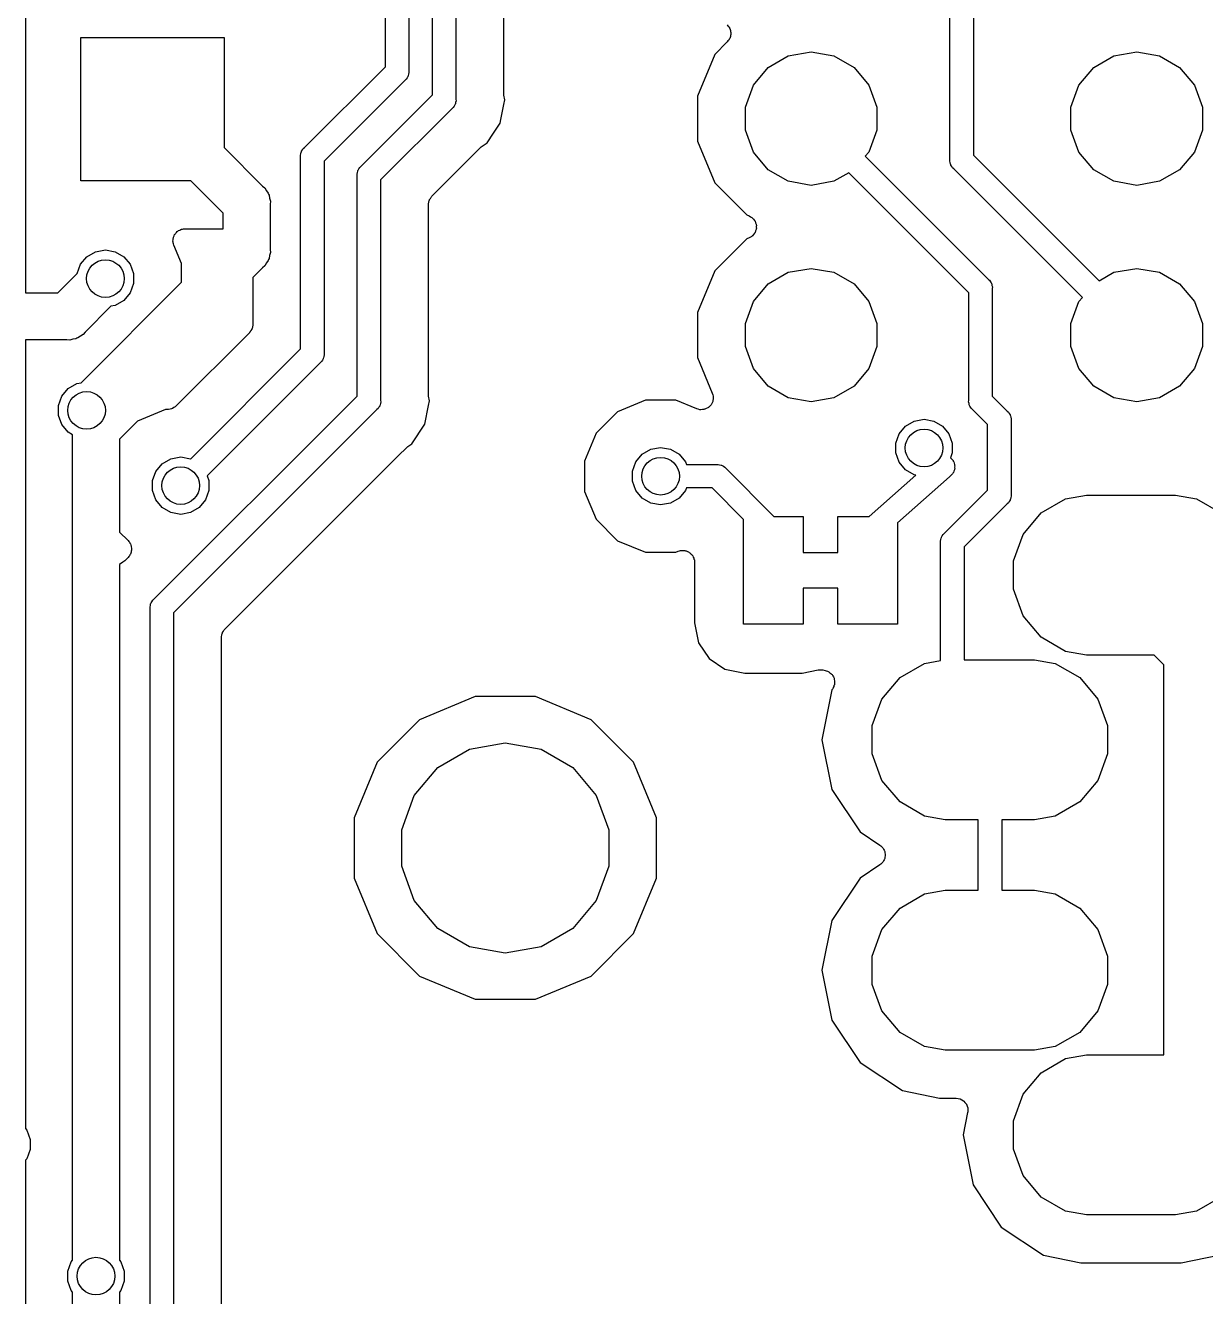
# Model space of a CAD drawing. Extents: x 61 to 194, y -153 to -61.
# Drawn here: x 172.65 to 185.19, y -120.52 to -107.01 of the extents above; entities that cross this region are included whole.
import ezdxf

# ---------------------------------------------------------------- set-up
doc = ezdxf.new("R2010")
doc.units = 0
doc.header["$MEASUREMENT"] = 0
doc.layers.add('BLACK', color=7, linetype='CONTINUOUS')

msp = doc.modelspace()

# ---------------------------------------------------------------- linework, layer by layer
at = {"layer": 'BLACK', "linetype": 'CONTINUOUS'}
for p, q in [((172.65, -101.25), (172.65, -109.85)), ((182.475, -108.435), (182.475, -101.505)), ((182.725, -101.552), (182.725, -108.388)), ((176.975, -107.748), (176.975, -103.815)), ((177.225, -103.769), (177.225, -107.795)), ((177.733, -107.725), (177.733, -103.838)), ((176.475, -107.448), (176.475, -103.952)), ((176.725, -103.905), (176.725, -107.495)), ((180.109, -107.005), (180.116, -107.014)), ((180.116, -107.014), (180.124, -107.022)), ((180.124, -107.022), (180.128, -107.032)), ((180.128, -107.032), (180.135, -107.041)), ((180.135, -107.041), (180.138, -107.052)), ((180.138, -107.052), (180.142, -107.062)), ((180.142, -107.062), (180.143, -107.073)), ((180.143, -107.116), (180.142, -107.127)), ((180.143, -107.073), (180.146, -107.083)), ((180.146, -107.106), (180.143, -107.116)), ((180.146, -107.083), (180.145, -107.094)), ((180.145, -107.094), (180.146, -107.106)), ((173.238, -108.662), (173.238, -107.138)), ((173.238, -107.138), (174.762, -107.138)), ((174.762, -107.138), (174.762, -108.308)), ((180.109, -107.184), (179.977, -107.317)), ((180.116, -107.175), (180.109, -107.184)), ((180.124, -107.167), (180.116, -107.175)), ((180.128, -107.157), (180.124, -107.167)), ((180.135, -107.148), (180.128, -107.157)), ((180.138, -107.137), (180.135, -107.148)), ((180.142, -107.127), (180.138, -107.137)), ((179.977, -107.317), (179.793, -107.76)), ((180.544, -107.457), (180.757, -107.334)), ((180.757, -107.334), (181, -107.291)), ((181, -107.291), (181.243, -107.334)), ((181.243, -107.334), (181.456, -107.457)), ((184.004, -107.457), (184.217, -107.334)), ((184.217, -107.334), (184.46, -107.291)), ((184.46, -107.291), (184.703, -107.334)), ((184.703, -107.334), (184.916, -107.457)), ((175.615, -108.308), (176.475, -107.448)), ((176.726, -107.511), (176.722, -107.527)), ((176.725, -107.495), (176.726, -107.511)), ((180.386, -107.645), (180.544, -107.457)), ((181.456, -107.457), (181.614, -107.645)), ((183.846, -107.645), (184.004, -107.457)), ((184.916, -107.457), (185.074, -107.645)), ((176.685, -107.592), (175.825, -108.452)), ((176.697, -107.582), (176.685, -107.592)), ((176.706, -107.567), (176.697, -107.582)), ((176.715, -107.554), (176.706, -107.567)), ((176.716, -107.548), (176.715, -107.554)), ((176.719, -107.543), (176.716, -107.548)), ((176.722, -107.527), (176.719, -107.543)), ((180.302, -107.877), (180.386, -107.645)), ((181.614, -107.645), (181.698, -107.877)), ((183.761, -107.877), (183.846, -107.645)), ((185.074, -107.645), (185.159, -107.877)), ((176.215, -108.508), (176.975, -107.748)), ((177.735, -107.737), (177.733, -107.725)), ((177.735, -107.75), (177.735, -107.737)), ((177.745, -107.8), (177.735, -107.75)), ((179.793, -107.76), (179.793, -108.24)), ((177.185, -107.892), (176.425, -108.652)), ((177.197, -107.882), (177.185, -107.892)), ((177.206, -107.867), (177.197, -107.882)), ((177.215, -107.854), (177.206, -107.867)), ((177.216, -107.848), (177.215, -107.854)), ((177.219, -107.843), (177.216, -107.848)), ((177.222, -107.827), (177.219, -107.843)), ((177.226, -107.811), (177.222, -107.827)), ((177.225, -107.795), (177.226, -107.811)), ((177.704, -108.009), (177.735, -107.85)), ((177.735, -107.85), (177.745, -107.8)), ((177.735, -107.85), (177.735, -107.85)), ((180.302, -108.123), (180.302, -107.877)), ((181.698, -107.877), (181.698, -108.123)), ((183.761, -108.123), (183.761, -107.877)), ((185.159, -107.877), (185.159, -108.123)), ((177.624, -108.155), (177.696, -108.047)), ((177.696, -108.047), (177.704, -108.009)), ((177.704, -108.009), (177.704, -108.009)), ((177.556, -108.256), (177.624, -108.155)), ((180.386, -108.355), (180.302, -108.123)), ((181.698, -108.123), (181.614, -108.355)), ((183.846, -108.355), (183.761, -108.123)), ((185.159, -108.123), (185.074, -108.355)), ((174.762, -108.308), (175.169, -108.716)), ((175.585, -108.346), (175.594, -108.333)), ((175.594, -108.333), (175.603, -108.318)), ((175.603, -108.318), (175.615, -108.308)), ((176.97, -108.825), (177.495, -108.301)), ((177.495, -108.301), (177.505, -108.293)), ((177.505, -108.293), (177.514, -108.285)), ((177.514, -108.285), (177.556, -108.256)), ((179.793, -108.24), (179.977, -108.683)), ((175.574, -108.389), (175.578, -108.373)), ((175.575, -108.405), (175.574, -108.389)), ((175.575, -110.448), (175.575, -108.405)), ((175.578, -108.373), (175.581, -108.357)), ((175.581, -108.357), (175.584, -108.352)), ((175.584, -108.352), (175.585, -108.346)), ((175.825, -108.452), (175.825, -110.495)), ((180.544, -108.543), (180.386, -108.355)), ((181.614, -108.355), (181.576, -108.4)), ((181.576, -108.4), (182.885, -109.708)), ((182.474, -108.451), (182.475, -108.435)), ((182.478, -108.467), (182.474, -108.451)), ((182.481, -108.483), (182.478, -108.467)), ((182.725, -108.388), (184.061, -109.724)), ((184.004, -108.543), (183.846, -108.355)), ((185.074, -108.355), (184.916, -108.543)), ((176.174, -108.589), (176.178, -108.573)), ((176.175, -108.605), (176.174, -108.589)), ((176.178, -108.573), (176.181, -108.557)), ((176.181, -108.557), (176.184, -108.552)), ((176.184, -108.552), (176.185, -108.546)), ((176.185, -108.546), (176.194, -108.533)), ((176.194, -108.533), (176.203, -108.518)), ((176.203, -108.518), (176.215, -108.508)), ((180.757, -108.666), (180.544, -108.543)), ((181.399, -108.576), (181.243, -108.666)), ((182.675, -109.852), (181.399, -108.576)), ((182.484, -108.488), (182.481, -108.483)), ((182.485, -108.494), (182.484, -108.488)), ((182.494, -108.507), (182.485, -108.494)), ((182.503, -108.522), (182.494, -108.507)), ((182.515, -108.532), (182.503, -108.522)), ((183.884, -109.9), (182.515, -108.532)), ((184.217, -108.666), (184.004, -108.543)), ((184.916, -108.543), (184.703, -108.666)), ((174.408, -108.662), (173.238, -108.662)), ((174.75, -109.004), (174.408, -108.662)), ((175.169, -108.716), (175.194, -108.737)), ((175.194, -108.737), (175.211, -108.766)), ((176.175, -110.948), (176.175, -108.605)), ((176.425, -108.652), (176.425, -110.995)), ((179.977, -108.683), (180.317, -109.023)), ((181, -108.709), (180.757, -108.666)), ((181.243, -108.666), (181, -108.709)), ((184.46, -108.709), (184.217, -108.666)), ((184.703, -108.666), (184.46, -108.709)), ((175.211, -108.766), (175.23, -108.793)), ((175.23, -108.793), (175.233, -108.804)), ((175.233, -108.804), (175.239, -108.813)), ((175.239, -108.813), (175.244, -108.846)), ((175.244, -108.846), (175.253, -108.878)), ((176.938, -108.888), (176.941, -108.871)), ((176.941, -108.871), (176.943, -108.867)), ((176.943, -108.867), (176.945, -108.861)), ((176.945, -108.861), (176.954, -108.848)), ((176.954, -108.848), (176.963, -108.833)), ((176.963, -108.833), (176.967, -108.83)), ((176.967, -108.83), (176.97, -108.825)), ((174.75, -109.17), (174.75, -109.004)), ((175.253, -108.878), (175.25, -108.911)), ((175.25, -108.911), (175.25, -109.389)), ((176.933, -108.904), (176.938, -108.888)), ((176.934, -108.909), (176.933, -108.904)), ((176.933, -108.915), (176.934, -108.909)), ((176.933, -110.925), (176.933, -108.915)), ((180.317, -109.023), (180.34, -109.033)), ((180.34, -109.033), (180.354, -109.042)), ((180.354, -109.042), (180.369, -109.049)), ((180.369, -109.049), (180.373, -109.053)), ((180.373, -109.053), (180.378, -109.056)), ((180.378, -109.056), (180.388, -109.07)), ((180.388, -109.07), (180.399, -109.082)), ((180.399, -109.082), (180.401, -109.087)), ((180.401, -109.087), (180.404, -109.091)), ((180.404, -109.091), (180.409, -109.107)), ((180.409, -109.107), (180.416, -109.123)), ((180.416, -109.123), (180.416, -109.128)), ((180.416, -109.128), (180.418, -109.133)), ((180.418, -109.133), (180.417, -109.15)), ((174.22, -109.275), (174.223, -109.267)), ((174.22, -109.289), (174.22, -109.275)), ((174.223, -109.267), (174.224, -109.259)), ((174.224, -109.259), (174.23, -109.247)), ((174.23, -109.247), (174.235, -109.233)), ((174.235, -109.233), (174.24, -109.227)), ((174.24, -109.227), (174.244, -109.22)), ((174.244, -109.22), (174.255, -109.21)), ((174.255, -109.21), (174.263, -109.2)), ((174.263, -109.2), (174.271, -109.196)), ((174.271, -109.196), (174.277, -109.19)), ((174.277, -109.19), (174.29, -109.185)), ((174.29, -109.185), (174.302, -109.178)), ((174.302, -109.178), (174.31, -109.176)), ((174.31, -109.176), (174.318, -109.173)), ((174.318, -109.173), (174.331, -109.172)), ((174.331, -109.172), (174.345, -109.17)), ((174.345, -109.17), (174.75, -109.17)), ((180.317, -109.277), (179.977, -109.617)), ((180.34, -109.267), (180.317, -109.277)), ((180.354, -109.258), (180.34, -109.267)), ((180.369, -109.251), (180.354, -109.258)), ((180.373, -109.247), (180.369, -109.251)), ((180.378, -109.244), (180.373, -109.247)), ((180.388, -109.23), (180.378, -109.244)), ((180.399, -109.218), (180.388, -109.23)), ((180.401, -109.213), (180.399, -109.218)), ((180.404, -109.209), (180.401, -109.213)), ((180.409, -109.193), (180.404, -109.209)), ((180.416, -109.177), (180.409, -109.193)), ((180.418, -109.167), (180.416, -109.172)), ((180.416, -109.172), (180.416, -109.177)), ((180.417, -109.15), (180.418, -109.167)), ((173.304, -109.467), (173.396, -109.414)), ((173.396, -109.414), (173.5, -109.395)), ((173.5, -109.395), (173.604, -109.414)), ((173.604, -109.414), (173.696, -109.467)), ((174.218, -109.303), (174.22, -109.289)), ((174.22, -109.311), (174.218, -109.303)), ((174.22, -109.319), (174.22, -109.311)), ((174.225, -109.332), (174.22, -109.319)), ((174.228, -109.346), (174.225, -109.332)), ((174.308, -109.539), (174.228, -109.346)), ((175.25, -109.389), (175.253, -109.422)), ((173.2, -109.646), (173.236, -109.548)), ((173.236, -109.548), (173.304, -109.467)), ((173.696, -109.467), (173.764, -109.548)), ((173.764, -109.548), (173.8, -109.647)), ((174.308, -109.738), (174.308, -109.539)), ((175.211, -109.534), (175.194, -109.563)), ((175.23, -109.507), (175.211, -109.534)), ((175.233, -109.496), (175.23, -109.507)), ((175.239, -109.487), (175.233, -109.496)), ((175.244, -109.454), (175.239, -109.487)), ((175.253, -109.422), (175.244, -109.454)), ((172.996, -109.85), (173.2, -109.646)), ((173.8, -109.647), (173.8, -109.753)), ((175.169, -109.584), (175.067, -109.687)), ((175.194, -109.563), (175.169, -109.584)), ((179.977, -109.617), (179.793, -110.06)), ((180.544, -109.757), (180.757, -109.633)), ((180.757, -109.633), (181, -109.591)), ((181, -109.591), (181.243, -109.633)), ((181.243, -109.633), (181.456, -109.757)), ((184.061, -109.724), (184.217, -109.633)), ((184.217, -109.633), (184.46, -109.591)), ((184.46, -109.591), (184.703, -109.633)), ((184.703, -109.633), (184.916, -109.757)), ((173.241, -110.806), (174.308, -109.738)), ((173.8, -109.753), (173.764, -109.852)), ((175.067, -109.687), (175.067, -110.185)), ((180.386, -109.945), (180.544, -109.757)), ((181.456, -109.757), (181.614, -109.945)), ((182.885, -109.708), (182.897, -109.718)), ((182.897, -109.718), (182.906, -109.733)), ((182.906, -109.733), (182.915, -109.746)), ((182.915, -109.746), (182.916, -109.752)), ((182.916, -109.752), (182.919, -109.757)), ((182.919, -109.757), (182.922, -109.773)), ((182.922, -109.773), (182.926, -109.789)), ((182.926, -109.789), (182.925, -109.805)), ((182.925, -109.805), (182.925, -110.948)), ((184.916, -109.757), (185.074, -109.945)), ((172.65, -109.85), (172.996, -109.85)), ((173.696, -109.933), (173.604, -109.986)), ((173.764, -109.852), (173.696, -109.933)), ((180.302, -110.177), (180.386, -109.945)), ((181.614, -109.945), (181.698, -110.177)), ((182.675, -110.995), (182.675, -109.852)), ((183.761, -110.177), (183.846, -109.945)), ((183.846, -109.945), (183.884, -109.9)), ((185.074, -109.945), (185.159, -110.177)), ((173.559, -109.994), (173.284, -110.269)), ((173.604, -109.986), (173.559, -109.994)), ((179.793, -110.06), (179.793, -110.54)), ((175.062, -110.212), (175.059, -110.229)), ((175.067, -110.196), (175.062, -110.212)), ((175.067, -110.185), (175.066, -110.191)), ((175.066, -110.191), (175.067, -110.196)), ((180.302, -110.423), (180.302, -110.177)), ((181.698, -110.177), (181.698, -110.423)), ((183.761, -110.423), (183.761, -110.177)), ((185.159, -110.177), (185.159, -110.423)), ((173.089, -110.35), (172.65, -110.35)), ((172.65, -110.35), (172.65, -118.731)), ((173.122, -110.353), (173.089, -110.35)), ((173.154, -110.344), (173.122, -110.353)), ((173.187, -110.339), (173.154, -110.344)), ((173.196, -110.333), (173.187, -110.339)), ((173.207, -110.33), (173.196, -110.333)), ((173.234, -110.311), (173.207, -110.33)), ((173.263, -110.294), (173.234, -110.311)), ((173.284, -110.269), (173.263, -110.294)), ((175.03, -110.275), (174.25, -111.055)), ((175.033, -110.27), (175.03, -110.275)), ((175.037, -110.267), (175.033, -110.27)), ((175.046, -110.252), (175.037, -110.267)), ((175.055, -110.239), (175.046, -110.252)), ((175.057, -110.233), (175.055, -110.239)), ((175.059, -110.229), (175.057, -110.233)), ((174.408, -111.616), (175.575, -110.448)), ((175.825, -110.495), (175.826, -110.511)), ((180.386, -110.655), (180.302, -110.423)), ((181.698, -110.423), (181.614, -110.655)), ((183.846, -110.655), (183.761, -110.423)), ((185.159, -110.423), (185.074, -110.655)), ((175.785, -110.592), (174.581, -111.796)), ((175.797, -110.582), (175.785, -110.592)), ((175.806, -110.567), (175.797, -110.582)), ((175.815, -110.554), (175.806, -110.567)), ((175.816, -110.548), (175.815, -110.554)), ((175.819, -110.543), (175.816, -110.548)), ((175.822, -110.527), (175.819, -110.543)), ((175.826, -110.511), (175.822, -110.527)), ((179.793, -110.54), (179.95, -110.919)), ((180.544, -110.843), (180.386, -110.655)), ((181.614, -110.655), (181.456, -110.843)), ((184.004, -110.843), (183.846, -110.655)), ((185.074, -110.655), (184.916, -110.843)), ((173.036, -110.948), (173.104, -110.867)), ((173.104, -110.867), (173.196, -110.814)), ((173.196, -110.814), (173.241, -110.806)), ((180.757, -110.966), (180.544, -110.843)), ((181.456, -110.843), (181.243, -110.966)), ((184.217, -110.966), (184.004, -110.843)), ((184.916, -110.843), (184.703, -110.966)), ((173, -111.047), (173.036, -110.948)), ((176.038, -111.086), (176.175, -110.948)), ((176.422, -111.027), (176.419, -111.043)), ((176.426, -111.011), (176.422, -111.027)), ((176.425, -110.995), (176.426, -111.011)), ((176.935, -110.937), (176.933, -110.925)), ((176.935, -110.95), (176.935, -110.937)), ((176.945, -111), (176.935, -110.95)), ((176.935, -111.05), (176.945, -111)), ((179.239, -110.992), (178.942, -111.115)), ((179.561, -110.992), (179.239, -110.992)), ((179.784, -111.085), (179.561, -110.992)), ((179.947, -111.02), (179.94, -111.036)), ((179.954, -111.006), (179.947, -111.02)), ((179.95, -110.919), (179.954, -110.935)), ((179.954, -110.935), (179.959, -110.951)), ((179.955, -111), (179.954, -111.006)), ((179.957, -110.995), (179.955, -111)), ((179.958, -110.978), (179.957, -110.995)), ((179.96, -110.962), (179.958, -110.978)), ((179.959, -110.951), (179.959, -110.956)), ((179.959, -110.956), (179.96, -110.962)), ((181, -111.009), (180.757, -110.966)), ((181.243, -110.966), (181, -111.009)), ((182.674, -111.011), (182.675, -110.995)), ((182.678, -111.027), (182.674, -111.011)), ((182.681, -111.043), (182.678, -111.027)), ((182.925, -110.948), (183.085, -111.108)), ((184.46, -111.009), (184.217, -110.966)), ((184.703, -110.966), (184.46, -111.009)), ((173, -111.153), (173, -111.047)), ((173.036, -111.252), (173, -111.153)), ((174.139, -111.092), (173.842, -111.215)), ((174.015, -113.108), (176.038, -111.086)), ((174.16, -111.092), (174.139, -111.092)), ((174.166, -111.091), (174.16, -111.092)), ((174.171, -111.092), (174.166, -111.091)), ((174.187, -111.087), (174.171, -111.092)), ((174.204, -111.084), (174.187, -111.087)), ((174.208, -111.082), (174.204, -111.084)), ((174.214, -111.08), (174.208, -111.082)), ((174.227, -111.071), (174.214, -111.08)), ((174.242, -111.062), (174.227, -111.071)), ((174.245, -111.058), (174.242, -111.062)), ((174.25, -111.055), (174.245, -111.058)), ((176.038, -111.086), (176.038, -111.086)), ((176.385, -111.092), (176.214, -111.262)), ((176.397, -111.082), (176.385, -111.092)), ((176.406, -111.067), (176.397, -111.082)), ((176.415, -111.054), (176.406, -111.067)), ((176.416, -111.048), (176.415, -111.054)), ((176.419, -111.043), (176.416, -111.048)), ((176.896, -111.247), (176.935, -111.05)), ((176.935, -111.05), (176.935, -111.05)), ((178.942, -111.115), (178.715, -111.342)), ((179.801, -111.088), (179.784, -111.085)), ((179.816, -111.093), (179.801, -111.088)), ((179.822, -111.093), (179.816, -111.093)), ((179.828, -111.094), (179.822, -111.093)), ((179.844, -111.092), (179.828, -111.094)), ((179.861, -111.091), (179.844, -111.092)), ((179.866, -111.089), (179.861, -111.091)), ((179.871, -111.088), (179.866, -111.089)), ((179.886, -111.081), (179.871, -111.088)), ((179.901, -111.074), (179.886, -111.081)), ((179.905, -111.071), (179.901, -111.074)), ((179.91, -111.068), (179.905, -111.071)), ((179.922, -111.056), (179.91, -111.068)), ((179.934, -111.045), (179.922, -111.056)), ((179.936, -111.04), (179.934, -111.045)), ((179.94, -111.036), (179.936, -111.04)), ((182.684, -111.048), (182.681, -111.043)), ((182.685, -111.054), (182.684, -111.048)), ((182.694, -111.067), (182.685, -111.054)), ((182.703, -111.082), (182.694, -111.067)), ((182.715, -111.092), (182.703, -111.082)), ((182.875, -111.252), (182.715, -111.092)), ((183.085, -111.108), (183.097, -111.118)), ((183.097, -111.118), (183.106, -111.133)), ((183.106, -111.133), (183.115, -111.146)), ((183.115, -111.146), (183.116, -111.152)), ((183.116, -111.152), (183.119, -111.157)), ((183.119, -111.157), (183.122, -111.173)), ((173.104, -111.333), (173.036, -111.252)), ((173.842, -111.215), (173.65, -111.407)), ((176.214, -111.262), (174.225, -113.252)), ((176.214, -111.262), (176.214, -111.262)), ((176.756, -111.456), (176.896, -111.247)), ((181.936, -111.348), (182.004, -111.267)), ((182.004, -111.267), (182.096, -111.214)), ((182.096, -111.214), (182.2, -111.195)), ((182.2, -111.195), (182.304, -111.214)), ((182.304, -111.214), (182.396, -111.267)), ((182.396, -111.267), (182.464, -111.348)), ((182.875, -111.948), (182.875, -111.252)), ((183.122, -111.173), (183.126, -111.189)), ((183.126, -111.189), (183.125, -111.205)), ((183.125, -111.205), (183.125, -111.995)), ((173.15, -111.36), (173.104, -111.333)), ((173.15, -120.131), (173.15, -111.36)), ((173.65, -111.407), (173.65, -112.393)), ((178.715, -111.342), (178.592, -111.639)), ((181.9, -111.447), (181.936, -111.348)), ((182.464, -111.348), (182.5, -111.447)), ((174.77, -113.425), (176.619, -111.576)), ((176.619, -111.576), (176.695, -111.501)), ((176.619, -111.576), (176.619, -111.576)), ((176.695, -111.501), (176.705, -111.493)), ((176.705, -111.493), (176.714, -111.485)), ((176.714, -111.485), (176.756, -111.456)), ((179.136, -111.648), (179.204, -111.567)), ((179.204, -111.567), (179.296, -111.514)), ((179.296, -111.514), (179.4, -111.495)), ((179.4, -111.495), (179.504, -111.514)), ((179.504, -111.514), (179.596, -111.567)), ((179.596, -111.567), (179.664, -111.648)), ((181.9, -111.553), (181.9, -111.447)), ((181.936, -111.652), (181.9, -111.553)), ((182.5, -111.553), (182.482, -111.604)), ((182.5, -111.447), (182.5, -111.553)), ((174.036, -111.748), (174.104, -111.667)), ((174.104, -111.667), (174.196, -111.614)), ((174.196, -111.614), (174.3, -111.595)), ((174.3, -111.595), (174.404, -111.614)), ((174.404, -111.614), (174.408, -111.616)), ((178.592, -111.639), (178.592, -111.961)), ((179.1, -111.747), (179.136, -111.648)), ((179.664, -111.648), (179.674, -111.675)), ((179.674, -111.675), (179.995, -111.675)), ((179.995, -111.675), (180.011, -111.674)), ((180.011, -111.674), (180.027, -111.678)), ((180.027, -111.678), (180.043, -111.681)), ((180.043, -111.681), (180.048, -111.684)), ((180.048, -111.684), (180.054, -111.685)), ((180.054, -111.685), (180.067, -111.694)), ((180.067, -111.694), (180.082, -111.703)), ((180.082, -111.703), (180.092, -111.715)), ((182.004, -111.733), (181.936, -111.652)), ((182.482, -111.604), (182.491, -111.614)), ((182.491, -111.614), (182.496, -111.619)), ((182.496, -111.619), (182.498, -111.622)), ((182.498, -111.622), (182.508, -111.633)), ((182.508, -111.633), (182.511, -111.64)), ((182.511, -111.64), (182.515, -111.646)), ((182.515, -111.646), (182.519, -111.661)), ((182.519, -111.661), (182.524, -111.674)), ((182.524, -111.674), (182.525, -111.682)), ((182.525, -111.682), (182.526, -111.689)), ((182.526, -111.689), (182.525, -111.704)), ((182.525, -111.704), (182.526, -111.718)), ((174, -111.847), (174.036, -111.748)), ((174.581, -111.796), (174.6, -111.847)), ((179.1, -111.853), (179.1, -111.747)), ((180.092, -111.715), (180.605, -112.228)), ((181.617, -112.228), (182.112, -111.789)), ((182.469, -111.806), (181.918, -112.296)), ((182.096, -111.786), (182.004, -111.733)), ((182.112, -111.789), (182.096, -111.786)), ((182.473, -111.804), (182.469, -111.806)), ((182.486, -111.791), (182.473, -111.804)), ((182.491, -111.786), (182.486, -111.791)), ((182.494, -111.783), (182.491, -111.786)), ((182.504, -111.773), (182.494, -111.783)), ((182.507, -111.766), (182.504, -111.773)), ((182.512, -111.76), (182.507, -111.766)), ((182.516, -111.746), (182.512, -111.76)), ((182.523, -111.733), (182.516, -111.746)), ((182.526, -111.718), (182.523, -111.725)), ((182.523, -111.725), (182.523, -111.733)), ((174, -111.953), (174, -111.847)), ((174.036, -112.052), (174, -111.953)), ((174.6, -111.953), (174.564, -112.052)), ((174.6, -111.847), (174.6, -111.953)), ((178.592, -111.961), (178.715, -112.258)), ((179.136, -111.952), (179.1, -111.853)), ((179.204, -112.033), (179.136, -111.952)), ((179.664, -111.952), (179.596, -112.033)), ((179.674, -111.925), (179.664, -111.952)), ((179.948, -111.925), (179.674, -111.925)), ((180.282, -112.259), (179.948, -111.925)), ((182.415, -112.408), (182.875, -111.948)), ((174.104, -112.133), (174.036, -112.052)), ((174.564, -112.052), (174.496, -112.133)), ((179.296, -112.086), (179.204, -112.033)), ((179.4, -112.105), (179.296, -112.086)), ((179.504, -112.086), (179.4, -112.105)), ((179.596, -112.033), (179.504, -112.086)), ((183.085, -112.092), (182.625, -112.552)), ((183.097, -112.082), (183.085, -112.092)), ((183.106, -112.067), (183.097, -112.082)), ((183.115, -112.054), (183.106, -112.067)), ((183.116, -112.048), (183.115, -112.054)), ((183.119, -112.043), (183.116, -112.048)), ((183.122, -112.027), (183.119, -112.043)), ((183.126, -112.011), (183.122, -112.027)), ((183.125, -111.995), (183.126, -112.011)), ((183.445, -112.189), (183.705, -112.039)), ((183.705, -112.039), (183.926, -112)), ((183.926, -112), (184.874, -112)), ((184.874, -112), (185.095, -112.039)), ((185.095, -112.039), (185.355, -112.189)), ((174.196, -112.186), (174.104, -112.133)), ((174.3, -112.205), (174.196, -112.186)), ((174.404, -112.186), (174.3, -112.205)), ((174.496, -112.133), (174.404, -112.186)), ((180.605, -112.228), (180.917, -112.228)), ((180.917, -112.228), (180.917, -112.609)), ((181.283, -112.609), (181.283, -112.228)), ((181.283, -112.228), (181.617, -112.228)), ((183.253, -112.418), (183.445, -112.189)), ((178.715, -112.258), (178.942, -112.485)), ((180.282, -113.371), (180.282, -112.259)), ((181.918, -112.296), (181.918, -113.371)), ((173.65, -112.393), (173.741, -112.484)), ((173.741, -112.484), (173.748, -112.493)), ((173.748, -112.493), (173.755, -112.501)), ((173.755, -112.501), (173.76, -112.511)), ((173.76, -112.511), (173.767, -112.52)), ((173.767, -112.52), (173.769, -112.531)), ((178.942, -112.485), (179.239, -112.608)), ((182.374, -112.489), (182.378, -112.473)), ((182.375, -112.505), (182.374, -112.489)), ((182.375, -113.759), (182.375, -112.505)), ((182.378, -112.473), (182.381, -112.457)), ((182.381, -112.457), (182.384, -112.452)), ((182.384, -112.452), (182.385, -112.446)), ((182.385, -112.446), (182.394, -112.433)), ((182.394, -112.433), (182.403, -112.418)), ((182.403, -112.418), (182.415, -112.408)), ((183.15, -112.7), (183.253, -112.418)), ((173.748, -112.654), (173.741, -112.664)), ((173.755, -112.647), (173.748, -112.654)), ((173.76, -112.637), (173.755, -112.647)), ((173.767, -112.627), (173.76, -112.637)), ((173.769, -112.617), (173.767, -112.627)), ((173.769, -112.531), (173.774, -112.541)), ((173.774, -112.607), (173.769, -112.617)), ((173.774, -112.541), (173.775, -112.552)), ((173.775, -112.596), (173.774, -112.607)), ((173.775, -112.552), (173.778, -112.563)), ((173.778, -112.585), (173.775, -112.596)), ((173.778, -112.563), (173.777, -112.574)), ((173.777, -112.574), (173.778, -112.585)), ((179.239, -112.608), (179.561, -112.608)), ((179.561, -112.608), (179.586, -112.597)), ((179.586, -112.597), (179.6, -112.594)), ((179.6, -112.594), (179.613, -112.59)), ((179.613, -112.59), (179.621, -112.59)), ((179.621, -112.59), (179.629, -112.588)), ((179.629, -112.588), (179.643, -112.59)), ((179.643, -112.59), (179.657, -112.59)), ((179.657, -112.59), (179.665, -112.593)), ((179.665, -112.593), (179.673, -112.594)), ((179.673, -112.594), (179.685, -112.6)), ((179.685, -112.6), (179.698, -112.605)), ((179.698, -112.605), (179.705, -112.61)), ((179.705, -112.61), (179.712, -112.614)), ((179.712, -112.614), (179.721, -112.624)), ((179.721, -112.624), (179.732, -112.633)), ((179.732, -112.633), (179.736, -112.64)), ((179.736, -112.64), (179.742, -112.647)), ((179.742, -112.647), (179.747, -112.659)), ((180.917, -112.609), (181.283, -112.609)), ((182.625, -112.552), (182.625, -113.75)), ((173.686, -112.715), (173.65, -112.739)), ((173.65, -112.739), (173.65, -120.131)), ((173.695, -112.707), (173.686, -112.715)), ((173.705, -112.699), (173.695, -112.707)), ((173.741, -112.664), (173.705, -112.699)), ((179.747, -112.659), (179.754, -112.671)), ((179.754, -112.671), (179.755, -112.68)), ((179.755, -112.68), (179.759, -112.687)), ((179.759, -112.687), (179.759, -112.701)), ((179.759, -112.701), (179.762, -112.715)), ((179.762, -112.715), (179.762, -113.359)), ((183.15, -113), (183.15, -112.7)), ((181.283, -112.99), (180.917, -112.99)), ((180.917, -112.99), (180.917, -113.371)), ((181.283, -113.371), (181.283, -112.99)), ((183.253, -113.282), (183.15, -113)), ((173.974, -113.189), (173.978, -113.173)), ((173.975, -113.205), (173.974, -113.189)), ((173.978, -113.173), (173.981, -113.157)), ((173.981, -113.157), (173.984, -113.152)), ((173.984, -113.152), (173.985, -113.146)), ((173.985, -113.146), (173.994, -113.133)), ((173.994, -113.133), (174.003, -113.118)), ((174.003, -113.118), (174.015, -113.108)), ((173.975, -126.595), (173.975, -113.205)), ((174.225, -113.252), (174.225, -126.509)), ((183.445, -113.511), (183.253, -113.282)), ((174.741, -113.471), (174.743, -113.467)), ((174.743, -113.467), (174.745, -113.461)), ((174.745, -113.461), (174.754, -113.448)), ((174.754, -113.448), (174.763, -113.433)), ((174.763, -113.433), (174.767, -113.43)), ((174.767, -113.43), (174.77, -113.425)), ((179.762, -113.359), (179.804, -113.57)), ((180.917, -113.371), (180.282, -113.371)), ((181.918, -113.371), (181.283, -113.371)), ((174.733, -113.504), (174.738, -113.488)), ((174.734, -113.509), (174.733, -113.504)), ((174.733, -113.515), (174.734, -113.509)), ((174.733, -126.038), (174.733, -113.515)), ((174.738, -113.488), (174.741, -113.471)), ((179.804, -113.57), (179.916, -113.738)), ((183.705, -113.661), (183.445, -113.511)), ((183.926, -113.7), (183.705, -113.661)), ((184.646, -113.7), (183.926, -113.7)), ((184.75, -113.804), (184.646, -113.7)), ((179.916, -113.738), (180.084, -113.85)), ((180.084, -113.85), (180.295, -113.892)), ((180.905, -113.892), (181.075, -113.858)), ((181.075, -113.858), (181.078, -113.858)), ((181.078, -113.858), (181.081, -113.857)), ((181.081, -113.857), (181.1, -113.857)), ((181.1, -113.857), (181.119, -113.857)), ((181.119, -113.857), (181.122, -113.858)), ((181.122, -113.858), (181.125, -113.858)), ((181.125, -113.858), (181.148, -113.863)), ((181.148, -113.863), (181.161, -113.868)), ((181.161, -113.868), (181.175, -113.871)), ((181.175, -113.871), (181.182, -113.876)), ((181.945, -113.939), (182.205, -113.789)), ((182.205, -113.789), (182.375, -113.759)), ((182.625, -113.75), (183.374, -113.75)), ((183.374, -113.75), (183.595, -113.789)), ((183.595, -113.789), (183.855, -113.939)), ((184.75, -117.95), (184.75, -113.804)), ((180.295, -113.892), (180.905, -113.892)), ((181.182, -113.876), (181.189, -113.879)), ((181.189, -113.879), (181.2, -113.888)), ((181.2, -113.888), (181.211, -113.895)), ((181.211, -113.895), (181.216, -113.902)), ((181.216, -113.902), (181.222, -113.908)), ((181.222, -113.908), (181.229, -113.92)), ((181.229, -113.92), (181.237, -113.931)), ((181.237, -113.931), (181.24, -113.939)), ((181.24, -113.939), (181.244, -113.946)), ((181.244, -113.946), (181.246, -113.96)), ((181.246, -113.96), (181.25, -113.973)), ((181.248, -114.004), (181.247, -114.017)), ((181.25, -113.99), (181.248, -114.004)), ((181.25, -113.973), (181.249, -113.982)), ((181.249, -113.982), (181.25, -113.99)), ((181.753, -114.168), (181.945, -113.939)), ((183.855, -113.939), (184.047, -114.168)), ((177.43, -114.142), (176.839, -114.387)), ((178.07, -114.142), (177.43, -114.142)), ((178.661, -114.387), (178.07, -114.142)), ((181.221, -114.07), (181.115, -114.6)), ((181.229, -114.058), (181.221, -114.07)), ((181.235, -114.045), (181.229, -114.058)), ((181.242, -114.033), (181.235, -114.045)), ((181.243, -114.025), (181.242, -114.033)), ((181.247, -114.017), (181.243, -114.025)), ((181.65, -114.45), (181.753, -114.168)), ((184.047, -114.168), (184.15, -114.45)), ((176.839, -114.387), (176.387, -114.839)), ((179.113, -114.839), (178.661, -114.387)), ((181.65, -114.75), (181.65, -114.45)), ((184.15, -114.45), (184.15, -114.75)), ((177.368, -114.7), (177.75, -114.633)), ((177.75, -114.633), (178.132, -114.7)), ((181.115, -114.6), (181.221, -115.13)), ((177.032, -114.894), (177.368, -114.7)), ((178.132, -114.7), (178.468, -114.894)), ((181.753, -115.032), (181.65, -114.75)), ((184.15, -114.75), (184.047, -115.032)), ((176.387, -114.839), (176.142, -115.43)), ((176.783, -115.192), (177.032, -114.894)), ((178.468, -114.894), (178.717, -115.192)), ((179.358, -115.43), (179.113, -114.839)), ((181.945, -115.261), (181.753, -115.032)), ((184.047, -115.032), (183.855, -115.261)), ((176.65, -115.556), (176.783, -115.192)), ((178.717, -115.192), (178.85, -115.556)), ((181.221, -115.13), (181.521, -115.579)), ((182.205, -115.411), (181.945, -115.261)), ((183.855, -115.261), (183.595, -115.411)), ((176.142, -115.43), (176.142, -116.07)), ((179.358, -116.07), (179.358, -115.43)), ((182.426, -115.45), (182.205, -115.411)), ((182.775, -115.45), (182.426, -115.45)), ((182.775, -116.2), (182.775, -115.45)), ((183.374, -115.45), (183.025, -115.45)), ((183.025, -115.45), (183.025, -116.2)), ((183.595, -115.411), (183.374, -115.45)), ((176.65, -115.944), (176.65, -115.556)), ((178.85, -115.556), (178.85, -115.944)), ((181.521, -115.579), (181.731, -115.719)), ((181.731, -115.719), (181.741, -115.729)), ((181.741, -115.729), (181.752, -115.737)), ((181.752, -115.737), (181.757, -115.744)), ((181.757, -115.744), (181.763, -115.75)), ((181.763, -115.75), (181.769, -115.762)), ((181.769, -115.762), (181.777, -115.774)), ((181.769, -115.888), (181.763, -115.9)), ((181.777, -115.876), (181.769, -115.888)), ((181.777, -115.774), (181.779, -115.782)), ((181.779, -115.868), (181.777, -115.876)), ((181.779, -115.782), (181.782, -115.789)), ((181.782, -115.861), (181.779, -115.868)), ((181.782, -115.789), (181.784, -115.803)), ((181.784, -115.847), (181.782, -115.861)), ((181.784, -115.803), (181.787, -115.817)), ((181.787, -115.833), (181.784, -115.847)), ((181.787, -115.817), (181.786, -115.825)), ((181.786, -115.825), (181.787, -115.833)), ((176.783, -116.308), (176.65, -115.944)), ((178.85, -115.944), (178.717, -116.308)), ((181.731, -115.931), (181.521, -116.071)), ((181.741, -115.921), (181.731, -115.931)), ((181.752, -115.913), (181.741, -115.921)), ((181.757, -115.906), (181.752, -115.913)), ((181.763, -115.9), (181.757, -115.906)), ((176.142, -116.07), (176.387, -116.661)), ((179.113, -116.661), (179.358, -116.07)), ((181.521, -116.071), (181.221, -116.52)), ((181.945, -116.389), (182.205, -116.239)), ((182.205, -116.239), (182.426, -116.2)), ((182.426, -116.2), (182.775, -116.2)), ((183.025, -116.2), (183.374, -116.2)), ((183.374, -116.2), (183.595, -116.239)), ((183.595, -116.239), (183.855, -116.389)), ((177.032, -116.606), (176.783, -116.308)), ((178.717, -116.308), (178.468, -116.606)), ((181.753, -116.618), (181.945, -116.389)), ((183.855, -116.389), (184.047, -116.618)), ((181.221, -116.52), (181.115, -117.05)), ((176.387, -116.661), (176.839, -117.113)), ((177.368, -116.8), (177.032, -116.606)), ((178.468, -116.606), (178.132, -116.8)), ((178.661, -117.113), (179.113, -116.661)), ((181.65, -116.9), (181.753, -116.618)), ((184.047, -116.618), (184.15, -116.9)), ((177.75, -116.867), (177.368, -116.8)), ((178.132, -116.8), (177.75, -116.867)), ((181.65, -117.2), (181.65, -116.9)), ((184.15, -116.9), (184.15, -117.2)), ((176.839, -117.113), (177.43, -117.358)), ((178.07, -117.358), (178.661, -117.113)), ((181.115, -117.05), (181.221, -117.58)), ((181.753, -117.482), (181.65, -117.2)), ((184.15, -117.2), (184.047, -117.482)), ((177.43, -117.358), (178.07, -117.358)), ((181.945, -117.711), (181.753, -117.482)), ((184.047, -117.482), (183.855, -117.711)), ((181.221, -117.58), (181.521, -118.029)), ((182.205, -117.861), (181.945, -117.711)), ((183.855, -117.711), (183.595, -117.861)), ((182.426, -117.9), (182.205, -117.861)), ((183.374, -117.9), (182.426, -117.9)), ((183.595, -117.861), (183.374, -117.9)), ((181.521, -118.029), (181.97, -118.329)), ((183.445, -118.139), (183.705, -117.989)), ((183.705, -117.989), (183.926, -117.95)), ((183.926, -117.95), (184.75, -117.95)), ((183.253, -118.368), (183.445, -118.139)), ((181.97, -118.329), (182.366, -118.408)), ((182.366, -118.408), (182.539, -118.408)), ((182.539, -118.408), (182.54, -118.408)), ((182.54, -118.408), (182.541, -118.408)), ((182.541, -118.408), (182.562, -118.412)), ((182.562, -118.412), (182.582, -118.416)), ((182.582, -118.416), (182.583, -118.416)), ((182.583, -118.416), (182.585, -118.417)), ((182.585, -118.417), (182.602, -118.427)), ((182.602, -118.427), (182.62, -118.438)), ((182.62, -118.438), (182.621, -118.439)), ((182.621, -118.439), (182.622, -118.44)), ((182.622, -118.44), (182.635, -118.456)), ((182.635, -118.456), (182.649, -118.471)), ((183.15, -118.65), (183.253, -118.368)), ((182.663, -118.56), (182.615, -118.8)), ((182.649, -118.471), (182.649, -118.473)), ((182.649, -118.473), (182.65, -118.474)), ((182.65, -118.474), (182.657, -118.494)), ((182.657, -118.494), (182.664, -118.513)), ((182.664, -118.557), (182.663, -118.558)), ((182.663, -118.558), (182.663, -118.56)), ((182.664, -118.513), (182.664, -118.514)), ((182.664, -118.514), (182.664, -118.516)), ((182.664, -118.516), (182.664, -118.536)), ((182.664, -118.536), (182.664, -118.557)), ((172.65, -118.731), (172.664, -118.748)), ((183.15, -118.95), (183.15, -118.65)), ((172.664, -118.748), (172.7, -118.847)), ((172.7, -118.847), (172.7, -118.953)), ((182.615, -118.8), (182.721, -119.33)), ((172.7, -118.953), (172.664, -119.052)), ((183.253, -119.232), (183.15, -118.95)), ((172.664, -119.052), (172.65, -119.069)), ((172.65, -119.069), (172.65, -121.931)), ((183.445, -119.461), (183.253, -119.232)), ((182.721, -119.33), (183.021, -119.779)), ((183.705, -119.611), (183.445, -119.461)), ((185.355, -119.461), (185.095, -119.611)), ((183.926, -119.65), (183.705, -119.611)), ((184.874, -119.65), (183.926, -119.65)), ((185.095, -119.611), (184.874, -119.65)), ((183.021, -119.779), (183.47, -120.079)), ((183.47, -120.079), (183.866, -120.158)), ((184.934, -120.158), (185.33, -120.079)), ((173.1, -120.247), (173.136, -120.148)), ((173.136, -120.148), (173.15, -120.131)), ((173.65, -120.131), (173.664, -120.148)), ((173.664, -120.148), (173.7, -120.247)), ((183.866, -120.158), (184.934, -120.158)), ((173.1, -120.353), (173.1, -120.247)), ((173.136, -120.452), (173.1, -120.353)), ((173.7, -120.353), (173.664, -120.452)), ((173.7, -120.247), (173.7, -120.353)), ((173.15, -120.469), (173.136, -120.452)), ((173.15, -122.401), (173.15, -120.469)), ((173.664, -120.452), (173.65, -120.469)), ((173.65, -120.469), (173.65, -122.889))]:
    msp.add_line(p, q, dxfattribs=at)
at = {"layer": 'BLACK'}
for centre in [(173.5, -109.7), (173.3, -111.1), (182.2, -111.5), (174.3, -111.9), (179.4, -111.8), (173.4, -120.3)]:
    msp.add_circle(centre, 0.2, dxfattribs=at)

doc.saveas('drawing.dxf')
